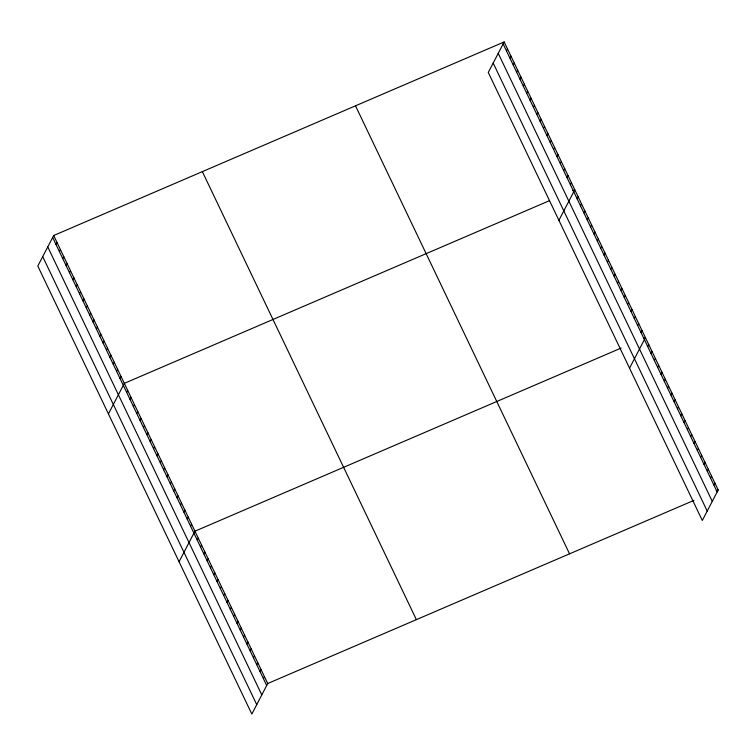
<?xml version="1.0" encoding="UTF-8"?>
<svg xmlns="http://www.w3.org/2000/svg" width="756" height="756" viewBox="0 0 756 756"><rect width="100%" height="100%" fill="white"/><g stroke="black" fill="none" stroke-linecap="round" stroke-linejoin="round"><path stroke-width="1.13" d="M504.167 41.939L488.272 72.481L702.305 520.487L718.2 489.954L504.167 41.939L53.695 235.513L37.8 266.046L251.833 714.061L267.728 683.518L693.932 500.377M56.029 244.528L57.059 242.553M59.393 251.568L60.423 249.593M62.757 258.609L63.787 256.634M66.122 265.649L67.152 263.674M69.486 272.689L70.516 270.714M72.85 279.729L73.88 277.754M76.214 286.77L77.244 284.795M79.578 293.81L80.608 291.835M82.943 300.85L83.963 298.875M86.307 307.89L87.327 305.915M89.662 314.931L90.692 312.956M93.026 321.971L94.056 319.996M96.39 329.011L97.42 327.036M99.754 336.051L100.784 334.076M103.118 343.092L104.148 341.117M106.483 350.132L107.513 348.157M109.847 357.172L110.877 355.197M113.211 364.212L114.241 362.237M116.575 371.253L117.605 369.278M119.939 378.293L120.96 376.308M108.429 413.891L124.324 383.349L549.517 200.652M126.658 392.373L127.688 390.389M130.023 399.414L131.053 397.429M133.387 406.454L134.417 404.469M136.751 413.494L137.781 411.51M140.115 420.534L141.145 418.55M143.479 427.575L144.509 425.59M146.844 434.615L147.874 432.63M150.208 441.655L151.238 439.671M153.572 448.695L154.602 446.711M156.936 455.736L157.957 453.751M160.3 462.766L161.321 460.791M163.655 469.807L164.685 467.832M167.019 476.847L168.049 474.872M170.383 483.887L171.414 481.912M173.748 490.927L174.778 488.952M177.112 497.968L178.142 495.993M180.476 505.008L181.506 503.033M183.84 512.048L184.87 510.073M187.204 519.088L188.235 517.113M190.569 526.129L191.599 524.154M179.059 561.736L194.953 531.194L621.158 348.053M197.24 540.096L198.261 538.121M200.548 547.023L201.578 545.048M203.855 553.94L204.885 551.965M207.163 560.867L208.193 558.892M210.47 567.794L211.5 565.819M213.778 574.711L214.808 572.736M217.085 581.638L218.115 579.663M220.393 588.565L221.423 586.59M506.501 50.954L507.531 48.979M223.7 595.482L224.73 593.507M509.865 57.995L510.895 56.02M227.008 602.409L228.038 600.434M513.23 65.035L514.26 63.06M230.315 609.336L231.345 607.361M516.594 72.075L517.624 70.1M233.623 616.253L234.653 614.278M519.958 79.115L520.988 77.14M236.93 623.18L237.96 621.205M240.238 630.107L241.268 628.132M523.322 86.156L524.352 84.181M243.545 637.034L244.575 635.049M526.686 93.196L527.716 91.221M246.853 643.951L247.883 641.976M530.05 100.236L531.081 98.261M250.16 650.878L251.19 648.903M533.415 107.276L534.435 105.301M253.468 657.805L254.498 655.821M536.779 114.317L537.799 112.342M256.775 664.722L257.805 662.747M540.134 121.357L541.164 119.382M260.083 671.649L261.113 669.674M543.498 128.397L544.528 126.422M263.39 678.576L264.42 676.592M546.862 135.437L547.892 133.462M550.226 142.478L551.256 140.503M553.59 149.518L554.62 147.543M556.955 156.558L557.985 154.583M560.319 163.598L561.349 161.623M563.683 170.639L564.713 168.664M567.047 177.679L568.077 175.704M570.411 184.719L571.432 182.744M558.901 220.327L574.796 189.784L572.774 190.654M577.13 198.8L578.16 196.825M580.495 205.84L581.525 203.865M583.859 212.88L584.889 210.905M587.223 219.92L588.253 217.945M590.587 226.961L591.617 224.986M593.951 234.001L594.981 232.026M597.316 241.041L598.346 239.066M600.68 248.081L601.71 246.106M604.044 255.122L605.074 253.147M607.408 262.162L608.429 260.187M610.763 269.202L611.793 267.227M614.127 276.242L615.157 274.267M617.491 283.283L618.521 281.308M620.856 290.323L621.886 288.348M624.22 297.363L625.25 295.388M627.584 304.403L628.614 302.428M630.948 311.444L631.978 309.469M634.312 318.484L635.342 316.509M637.677 325.524L638.707 323.549M641.041 332.564L642.071 330.589M629.531 368.163L645.426 337.63L643.403 338.499M647.712 346.531L648.733 344.547M651.02 353.449L652.041 351.474M654.327 360.376L655.357 358.401M657.635 367.303L658.665 365.318M660.942 374.22L661.972 372.245M664.25 381.147L665.28 379.172M667.557 388.074L668.587 386.089M670.865 394.991L671.895 393.016M674.172 401.918L675.202 399.943M677.48 408.845L678.51 406.86M680.787 415.762L681.817 413.787M684.095 422.689L685.125 420.714M687.402 429.616L688.433 427.641M690.71 436.533L691.74 434.558M694.017 443.46L695.048 441.485M697.325 450.387L698.355 448.412M700.632 457.304L701.662 455.329M703.94 464.231L704.97 462.256M707.247 471.158L708.277 469.183M710.555 478.075L711.585 476.1M713.862 485.002L714.892 483.027M716.178 490.824L718.2 489.954M503.137 43.914L717.17 491.929M498.232 53.345L712.265 501.351M493.177 63.05L707.21 511.065M355.518 105.821L569.542 553.827M202.353 171.631L416.386 619.646M53.695 235.513L267.728 683.518M52.665 237.488L266.698 685.494M47.76 246.91L261.793 694.925M42.705 256.624L256.738 704.63"/></g></svg>
